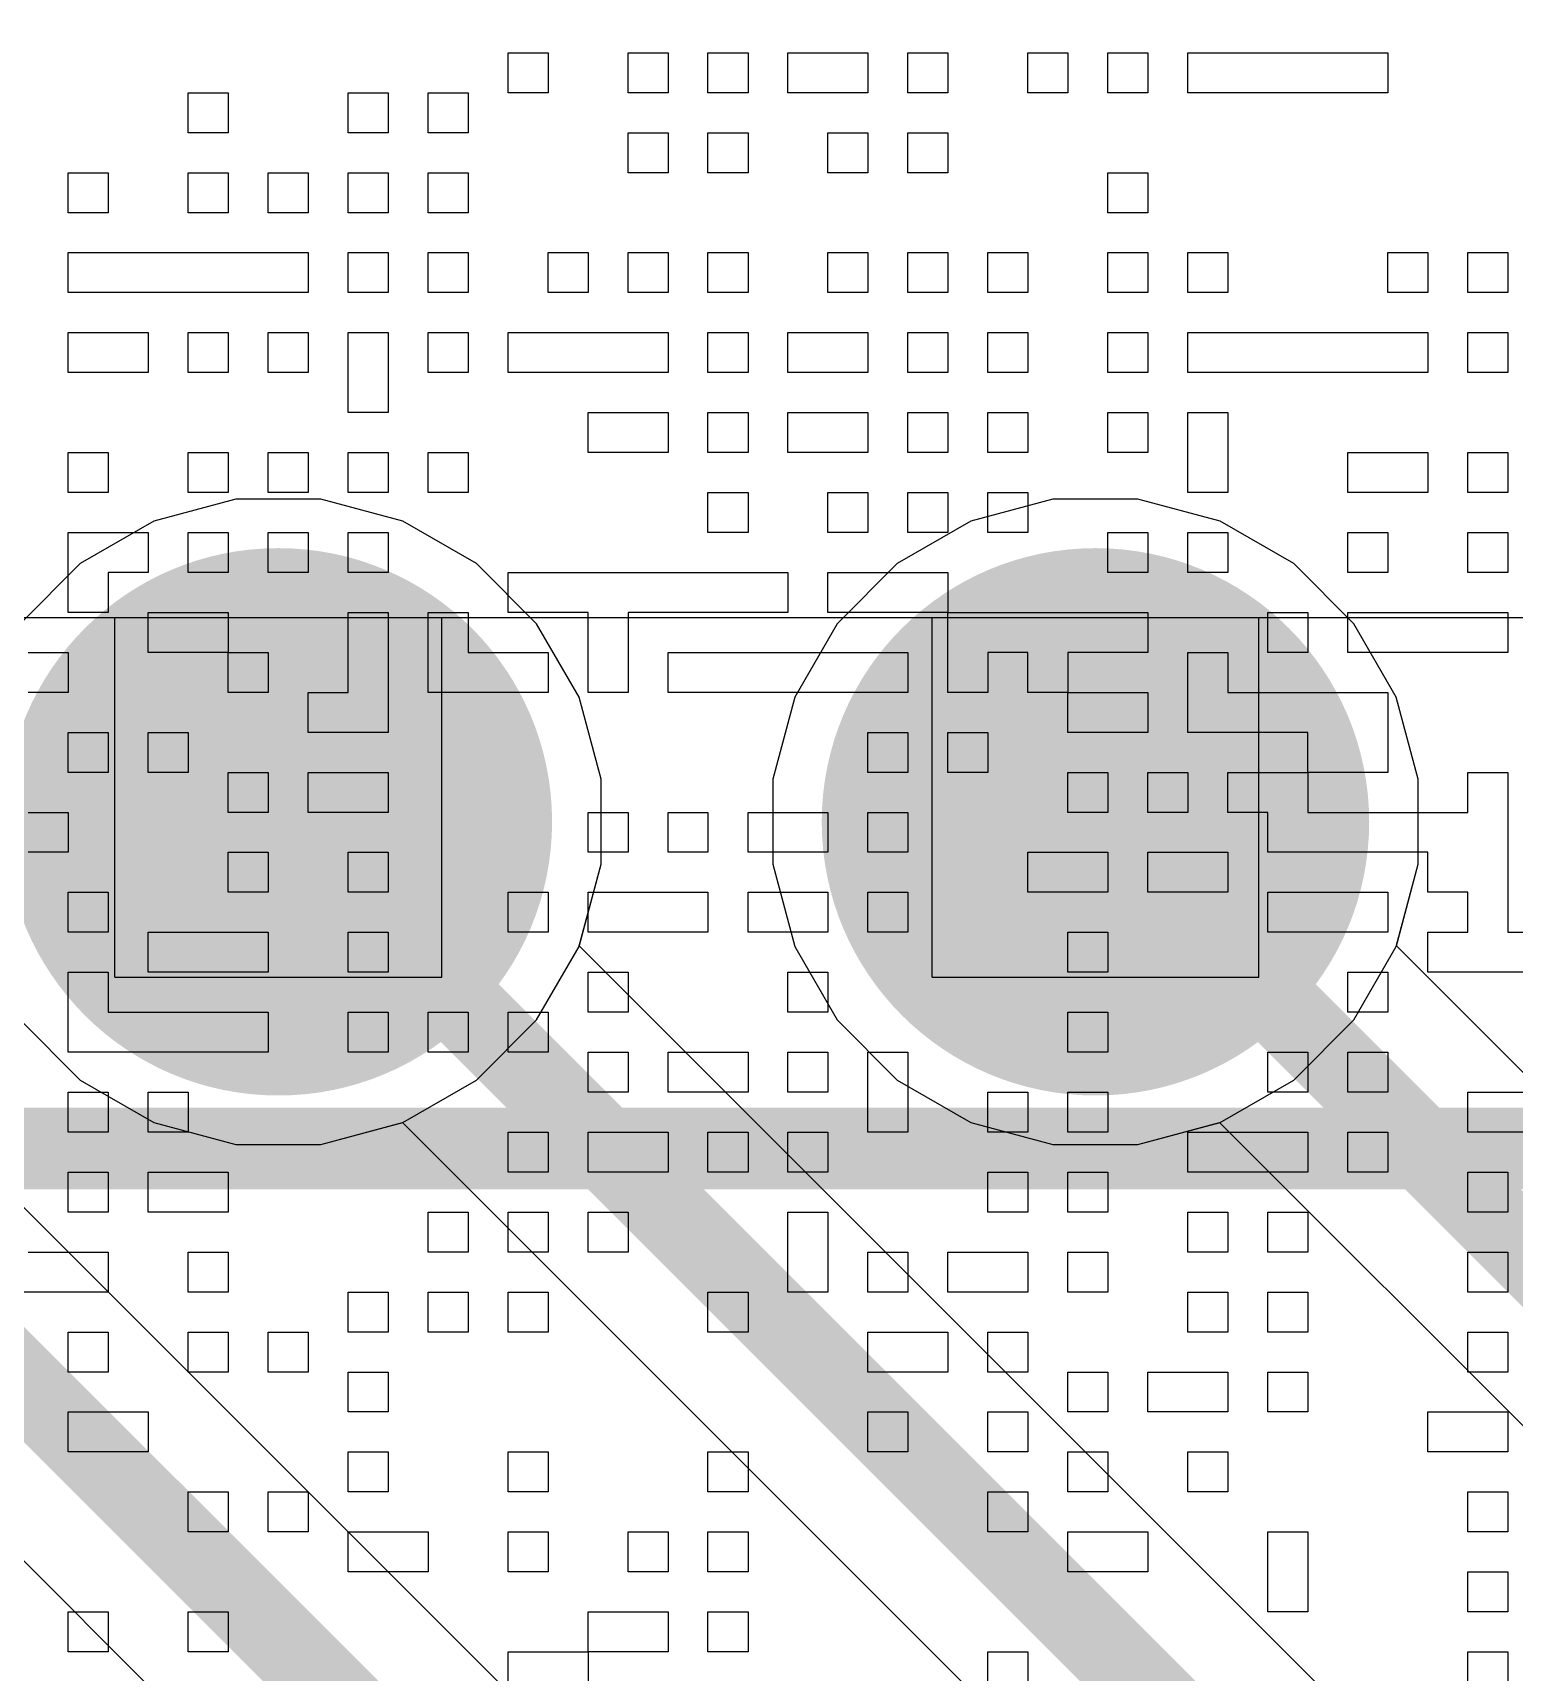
# Model space of a CAD drawing. Header units: inches. Extents: x 0.02 to 6.01, y 0.01 to 5.6.
# Drawn here: x 3.5268 to 3.7081, y 3.2709 to 3.4716 of the extents above; entities that cross this region are included whole.
import ezdxf

# ---------------------------------------------------------------- set-up
doc = ezdxf.new("R2010")
doc.units = ezdxf.units.IN
doc.header["$MEASUREMENT"] = 0
for name, color, linetype in [('Bottom Layer', 5, 'Continuous'), ('Bottom Overlay', 54, 'Continuous'), ('Bottom Solder', 6, 'Continuous'), ('Mechanical 13', 56, 'Continuous'), ('Multi-Layer', 9, 'Continuous'), ('Pad Holes', 156, 'Continuous'), ('Top Layer', 1, 'Continuous'), ('Top Overlay', 2, 'Continuous'), ('Top Solder', 216, 'Continuous')]:
    doc.layers.add(name, color=color, linetype=linetype)

# ---------------------------------------------------------------- blocks, each defined once
blk = doc.blocks.new('DIP254P1524X483_40_35')
at = {"layer": 'Bottom Layer'}
h = blk.add_hatch(color=5, dxfattribs=at)
edge = h.paths.add_edge_path()
edge.add_arc((-0.6, 0.4), 0.0295, 0, 360)
h = blk.add_hatch(color=5, dxfattribs=at)
edge = h.paths.add_edge_path()
edge.add_arc((-0.6, 0.3), 0.0295, 0, 360)
at = {"layer": 'Bottom Solder'}
h = blk.add_hatch(color=6, dxfattribs=at)
edge = h.paths.add_edge_path()
edge.add_arc((-0.6, 0.4), 0.0335, 0, 360)
h = blk.add_hatch(color=6, dxfattribs=at)
edge = h.paths.add_edge_path()
edge.add_arc((-0.6, 0.3), 0.0335, 0, 360)
at = {"layer": 'Multi-Layer'}
h = blk.add_hatch(color=9, dxfattribs=at)
edge = h.paths.add_edge_path()
edge.add_arc((-0.6, 0.4), 0.0295, 0, 360)
h = blk.add_hatch(color=9, dxfattribs=at)
edge = h.paths.add_edge_path()
edge.add_arc((-0.6, 0.3), 0.0295, 0, 360)
at = {"layer": 'Pad Holes'}
h = blk.add_hatch(color=7, dxfattribs=at)
edge = h.paths.add_edge_path()
edge.add_arc((-0.6, 0.4), 0.0195, 0, 360)
h = blk.add_hatch(color=7, dxfattribs=at)
edge = h.paths.add_edge_path()
edge.add_arc((-0.6, 0.3), 0.0195, 0, 360)
at = {"layer": 'Top Layer'}
h = blk.add_hatch(color=1, dxfattribs=at)
edge = h.paths.add_edge_path()
edge.add_arc((-0.6, 0.4), 0.0295, 0, 360)
h = blk.add_hatch(color=1, dxfattribs=at)
edge = h.paths.add_edge_path()
edge.add_arc((-0.6, 0.3), 0.0295, 0, 360)
at = {"layer": 'Top Solder'}
h = blk.add_hatch(color=216, dxfattribs=at)
edge = h.paths.add_edge_path()
edge.add_arc((-0.6, 0.4), 0.0335, 0, 360)
h = blk.add_hatch(color=216, dxfattribs=at)
edge = h.paths.add_edge_path()
edge.add_arc((-0.6, 0.3), 0.0335, 0, 360)
at = {"layer": 'Mechanical 13'}
for points in [[(-0.575, 1.985), (-0.575, -0.085)], [(-0.619, 0.42), (-0.619, 0.38)], [(-0.619, 0.42), (-0.575, 0.42)], [(-0.575, 0.42), (-0.575, 0.38)], [(-0.619, 0.38), (-0.575, 0.38)], [(-0.619, 0.32), (-0.619, 0.28)], [(-0.619, 0.32), (-0.575, 0.32)], [(-0.575, 0.32), (-0.575, 0.28)], [(-0.619, 0.28), (-0.575, 0.28)]]:
    blk.add_lwpolyline(points, dxfattribs=at)
for points in [[(-0.619, 0.42, 1), (-0.619, 0.42, 1)], [(-0.619, 0.42, 1), (-0.619, 0.42, 1)], [(-0.575, 0.42, 1), (-0.575, 0.42, 1)], [(-0.575, 0.42, 1), (-0.575, 0.42, 1)], [(-0.619, 0.38, 1), (-0.619, 0.38, 1)], [(-0.619, 0.38, 1), (-0.619, 0.38, 1)], [(-0.575, 0.38, 1), (-0.575, 0.38, 1)], [(-0.575, 0.38, 1), (-0.575, 0.38, 1)], [(-0.619, 0.32, 1), (-0.619, 0.32, 1)], [(-0.619, 0.32, 1), (-0.619, 0.32, 1)], [(-0.575, 0.32, 1), (-0.575, 0.32, 1)], [(-0.575, 0.32, 1), (-0.575, 0.32, 1)], [(-0.619, 0.28, 1), (-0.619, 0.28, 1)], [(-0.619, 0.28, 1), (-0.619, 0.28, 1)], [(-0.575, 0.28, 1), (-0.575, 0.28, 1)], [(-0.575, 0.28, 1), (-0.575, 0.28, 1)]]:
    blk.add_lwpolyline(points, format="xyb", close=True, dxfattribs=at)

msp = doc.modelspace()

# ---------------------------------------------------------------- linework, layer by layer
at = {"layer": 'Bottom Layer'}
for p, q in [((3.55167, 3.4145), (3.54163, 3.41181)), ((3.56207, 3.4145), (3.55167, 3.4145)), ((3.57212, 3.41181), (3.56207, 3.4145)), ((3.65167, 3.4145), (3.64163, 3.41181)), ((3.66207, 3.4145), (3.65167, 3.4145)), ((3.67212, 3.41181), (3.66207, 3.4145)), ((3.54163, 3.41181), (3.53262, 3.40661)), ((3.58113, 3.40661), (3.57212, 3.41181)), ((3.64163, 3.41181), (3.63262, 3.40661)), ((3.68113, 3.40661), (3.67212, 3.41181)), ((3.53262, 3.40661), (3.52527, 3.39925)), ((3.58848, 3.39925), (3.58113, 3.40661)), ((3.63262, 3.40661), (3.62527, 3.39925)), ((3.68848, 3.39925), (3.68113, 3.40661)), ((3.59368, 3.39025), (3.58848, 3.39925)), ((3.62527, 3.39925), (3.62007, 3.39025)), ((3.69368, 3.39025), (3.68848, 3.39925)), ((3.59637, 3.3802), (3.59368, 3.39025)), ((3.62007, 3.39025), (3.61737, 3.3802)), ((3.69637, 3.3802), (3.69368, 3.39025)), ((3.59637, 3.3698), (3.59637, 3.3802)), ((3.61737, 3.3802), (3.61737, 3.3698)), ((3.69637, 3.3698), (3.69637, 3.3802)), ((3.59368, 3.35975), (3.59637, 3.3698)), ((3.61737, 3.3698), (3.62007, 3.35975)), ((3.69368, 3.35975), (3.69637, 3.3698)), ((3.58848, 3.35075), (3.59368, 3.35975)), ((3.62007, 3.35975), (3.62527, 3.35075)), ((3.68848, 3.35075), (3.69368, 3.35975)), ((3.52527, 3.35075), (3.53262, 3.34339)), ((3.58113, 3.34339), (3.58848, 3.35075)), ((3.62527, 3.35075), (3.63262, 3.34339)), ((3.68113, 3.34339), (3.68848, 3.35075)), ((3.53262, 3.34339), (3.54163, 3.33819)), ((3.57212, 3.33819), (3.58113, 3.34339)), ((3.63262, 3.34339), (3.64163, 3.33819)), ((3.67212, 3.33819), (3.68113, 3.34339)), ((3.54163, 3.33819), (3.55167, 3.3355)), ((3.56207, 3.3355), (3.57212, 3.33819)), ((3.64163, 3.33819), (3.65167, 3.3355)), ((3.66207, 3.3355), (3.67212, 3.33819)), ((3.55167, 3.3355), (3.56207, 3.3355)), ((3.65167, 3.3355), (3.66207, 3.3355))]:
    msp.add_line(p, q, dxfattribs=at)
msp.add_lwpolyline([(4.54993, 5.5954, 0.01, 0.01, -0.760418), (3.00371, 0.01993, 0.01, 0.01, 0)], format="xyseb", dxfattribs=at)
at = {"layer": 'Bottom Overlay'}
for p, q in [((3.58499, 3.46424), (3.58499, 3.46913)), ((3.58499, 3.46913), (3.58988, 3.46913)), ((3.58988, 3.46913), (3.58988, 3.46424)), ((3.59967, 3.46424), (3.59967, 3.46913)), ((3.59967, 3.46913), (3.60456, 3.46913)), ((3.60456, 3.46913), (3.60456, 3.46424)), ((3.60945, 3.46913), (3.61435, 3.46913)), ((3.60945, 3.46424), (3.60945, 3.46913)), ((3.61435, 3.46913), (3.61435, 3.46424)), ((3.61924, 3.46913), (3.62413, 3.46913)), ((3.61924, 3.46424), (3.61924, 3.46913)), ((3.62413, 3.46913), (3.62903, 3.46913)), ((3.62903, 3.46913), (3.62903, 3.46424)), ((3.63392, 3.46424), (3.63392, 3.46913)), ((3.63392, 3.46913), (3.63881, 3.46913)), ((3.63881, 3.46913), (3.63881, 3.46424)), ((3.6486, 3.46424), (3.6486, 3.46913)), ((3.6486, 3.46913), (3.65349, 3.46913)), ((3.65349, 3.46913), (3.65349, 3.46424)), ((3.65839, 3.46913), (3.66328, 3.46913)), ((3.65839, 3.46424), (3.65839, 3.46913)), ((3.66328, 3.46913), (3.66328, 3.46424)), ((3.66817, 3.46424), (3.66817, 3.46913)), ((3.66817, 3.46913), (3.69264, 3.46913)), ((3.69264, 3.46913), (3.69264, 3.46424)), ((3.54584, 3.45935), (3.54584, 3.46424)), ((3.54584, 3.46424), (3.55073, 3.46424)), ((3.55073, 3.46424), (3.55073, 3.45935)), ((3.56541, 3.46424), (3.57031, 3.46424)), ((3.56541, 3.45935), (3.56541, 3.46424)), ((3.57031, 3.46424), (3.57031, 3.45935)), ((3.5752, 3.45935), (3.5752, 3.46424)), ((3.5752, 3.46424), (3.58009, 3.46424)), ((3.58009, 3.46424), (3.58009, 3.45935)), ((3.58988, 3.46424), (3.58499, 3.46424)), ((3.60456, 3.46424), (3.59967, 3.46424)), ((3.61435, 3.46424), (3.60945, 3.46424)), ((3.62903, 3.46424), (3.61924, 3.46424)), ((3.63881, 3.46424), (3.63392, 3.46424)), ((3.65349, 3.46424), (3.6486, 3.46424)), ((3.66328, 3.46424), (3.65839, 3.46424)), ((3.67307, 3.46424), (3.66817, 3.46424)), ((3.67796, 3.46424), (3.67307, 3.46424)), ((3.69264, 3.46424), (3.67796, 3.46424)), ((3.55073, 3.45935), (3.54584, 3.45935)), ((3.57031, 3.45935), (3.56541, 3.45935)), ((3.58009, 3.45935), (3.5752, 3.45935)), ((3.59967, 3.45445), (3.59967, 3.45935)), ((3.59967, 3.45935), (3.60456, 3.45935)), ((3.60456, 3.45935), (3.60456, 3.45445)), ((3.60945, 3.45445), (3.60945, 3.45935)), ((3.60945, 3.45935), (3.61435, 3.45935)), ((3.61435, 3.45935), (3.61435, 3.45445)), ((3.62413, 3.45445), (3.62413, 3.45935)), ((3.62413, 3.45935), (3.62903, 3.45935)), ((3.62903, 3.45935), (3.62903, 3.45445)), ((3.63392, 3.45445), (3.63392, 3.45935)), ((3.63392, 3.45935), (3.63881, 3.45935)), ((3.63881, 3.45935), (3.63881, 3.45445)), ((3.53116, 3.45445), (3.53605, 3.45445)), ((3.53116, 3.44956), (3.53116, 3.45445)), ((3.53605, 3.45445), (3.53605, 3.44956)), ((3.54584, 3.44956), (3.54584, 3.45445)), ((3.54584, 3.45445), (3.55073, 3.45445)), ((3.55073, 3.45445), (3.55073, 3.44956)), ((3.55563, 3.45445), (3.56052, 3.45445)), ((3.55563, 3.44956), (3.55563, 3.45445)), ((3.56052, 3.45445), (3.56052, 3.44956)), ((3.56541, 3.44956), (3.56541, 3.45445)), ((3.56541, 3.45445), (3.57031, 3.45445)), ((3.57031, 3.45445), (3.57031, 3.44956)), ((3.5752, 3.44956), (3.5752, 3.45445)), ((3.5752, 3.45445), (3.58009, 3.45445)), ((3.58009, 3.45445), (3.58009, 3.44956)), ((3.60456, 3.45445), (3.59967, 3.45445)), ((3.61435, 3.45445), (3.60945, 3.45445)), ((3.62903, 3.45445), (3.62413, 3.45445)), ((3.63881, 3.45445), (3.63392, 3.45445)), ((3.65839, 3.44956), (3.65839, 3.45445)), ((3.65839, 3.45445), (3.66328, 3.45445)), ((3.66328, 3.45445), (3.66328, 3.44956)), ((3.53605, 3.44956), (3.53116, 3.44956)), ((3.55073, 3.44956), (3.54584, 3.44956)), ((3.56052, 3.44956), (3.55563, 3.44956)), ((3.57031, 3.44956), (3.56541, 3.44956)), ((3.58009, 3.44956), (3.5752, 3.44956)), ((3.66328, 3.44956), (3.65839, 3.44956)), ((3.53116, 3.43977), (3.53116, 3.44467)), ((3.53116, 3.44467), (3.53605, 3.44467)), ((3.53605, 3.44467), (3.54095, 3.44467)), ((3.54095, 3.44467), (3.56052, 3.44467)), ((3.56052, 3.44467), (3.56052, 3.43977)), ((3.56541, 3.43977), (3.56541, 3.44467)), ((3.56541, 3.44467), (3.57031, 3.44467)), ((3.57031, 3.44467), (3.57031, 3.43977)), ((3.5752, 3.44467), (3.58009, 3.44467)), ((3.5752, 3.43977), (3.5752, 3.44467)), ((3.58009, 3.44467), (3.58009, 3.43977)), ((3.58988, 3.44467), (3.59477, 3.44467)), ((3.58988, 3.43977), (3.58988, 3.44467)), ((3.59477, 3.44467), (3.59477, 3.43977)), ((3.59967, 3.43977), (3.59967, 3.44467)), ((3.59967, 3.44467), (3.60456, 3.44467)), ((3.60456, 3.44467), (3.60456, 3.43977)), ((3.60945, 3.43977), (3.60945, 3.44467)), ((3.60945, 3.44467), (3.61435, 3.44467)), ((3.61435, 3.44467), (3.61435, 3.43977)), ((3.62413, 3.43977), (3.62413, 3.44467)), ((3.62413, 3.44467), (3.62903, 3.44467)), ((3.62903, 3.44467), (3.62903, 3.43977)), ((3.63392, 3.44467), (3.63881, 3.44467)), ((3.63392, 3.43977), (3.63392, 3.44467)), ((3.63881, 3.44467), (3.63881, 3.43977)), ((3.64371, 3.43977), (3.64371, 3.44467)), ((3.64371, 3.44467), (3.6486, 3.44467)), ((3.6486, 3.44467), (3.6486, 3.43977)), ((3.65839, 3.43977), (3.65839, 3.44467)), ((3.65839, 3.44467), (3.66328, 3.44467)), ((3.66328, 3.44467), (3.66328, 3.43977)), ((3.66817, 3.43977), (3.66817, 3.44467)), ((3.66817, 3.44467), (3.67307, 3.44467)), ((3.67307, 3.44467), (3.67307, 3.43977)), ((3.69264, 3.44467), (3.69753, 3.44467)), ((3.69264, 3.43977), (3.69264, 3.44467)), ((3.69753, 3.44467), (3.69753, 3.43977)), ((3.70243, 3.43977), (3.70243, 3.44467)), ((3.70243, 3.44467), (3.70732, 3.44467)), ((3.70732, 3.44467), (3.70732, 3.43977)), ((3.56052, 3.43977), (3.53116, 3.43977)), ((3.57031, 3.43977), (3.56541, 3.43977)), ((3.58009, 3.43977), (3.5752, 3.43977)), ((3.59477, 3.43977), (3.58988, 3.43977)), ((3.60456, 3.43977), (3.59967, 3.43977)), ((3.61435, 3.43977), (3.60945, 3.43977)), ((3.62903, 3.43977), (3.62413, 3.43977)), ((3.63881, 3.43977), (3.63392, 3.43977)), ((3.6486, 3.43977), (3.64371, 3.43977)), ((3.66328, 3.43977), (3.65839, 3.43977)), ((3.67307, 3.43977), (3.66817, 3.43977)), ((3.69753, 3.43977), (3.69264, 3.43977)), ((3.70732, 3.43977), (3.70243, 3.43977)), ((3.53116, 3.43488), (3.53605, 3.43488)), ((3.53116, 3.42999), (3.53116, 3.43488)), ((3.53605, 3.43488), (3.54095, 3.43488)), ((3.54095, 3.43488), (3.54095, 3.42999)), ((3.54584, 3.42999), (3.54584, 3.43488)), ((3.54584, 3.43488), (3.55073, 3.43488)), ((3.55073, 3.43488), (3.55073, 3.42999)), ((3.55563, 3.42999), (3.55563, 3.43488)), ((3.55563, 3.43488), (3.56052, 3.43488)), ((3.56052, 3.43488), (3.56052, 3.42999)), ((3.56541, 3.42509), (3.56541, 3.43488)), ((3.56541, 3.43488), (3.57031, 3.43488)), ((3.57031, 3.43488), (3.57031, 3.42999)), ((3.5752, 3.43488), (3.58009, 3.43488)), ((3.5752, 3.42999), (3.5752, 3.43488)), ((3.58009, 3.43488), (3.58009, 3.42999)), ((3.58499, 3.43488), (3.58988, 3.43488)), ((3.58499, 3.42999), (3.58499, 3.43488)), ((3.58988, 3.43488), (3.60456, 3.43488)), ((3.60456, 3.43488), (3.60456, 3.42999)), ((3.60945, 3.42999), (3.60945, 3.43488)), ((3.60945, 3.43488), (3.61435, 3.43488)), ((3.61435, 3.43488), (3.61435, 3.42999)), ((3.61924, 3.42999), (3.61924, 3.43488)), ((3.61924, 3.43488), (3.62413, 3.43488)), ((3.62413, 3.43488), (3.62903, 3.43488)), ((3.62903, 3.43488), (3.62903, 3.42999)), ((3.63392, 3.42999), (3.63392, 3.43488)), ((3.63392, 3.43488), (3.63881, 3.43488)), ((3.63881, 3.43488), (3.63881, 3.42999)), ((3.64371, 3.42999), (3.64371, 3.43488)), ((3.64371, 3.43488), (3.6486, 3.43488)), ((3.6486, 3.43488), (3.6486, 3.42999)), ((3.65839, 3.42999), (3.65839, 3.43488)), ((3.65839, 3.43488), (3.66328, 3.43488)), ((3.66328, 3.43488), (3.66328, 3.42999)), ((3.66817, 3.42999), (3.66817, 3.43488)), ((3.66817, 3.43488), (3.69753, 3.43488)), ((3.69753, 3.43488), (3.69753, 3.42999)), ((3.70243, 3.43488), (3.70732, 3.43488)), ((3.70243, 3.42999), (3.70243, 3.43488)), ((3.70732, 3.43488), (3.70732, 3.42999)), ((3.54095, 3.42999), (3.53116, 3.42999)), ((3.55073, 3.42999), (3.54584, 3.42999)), ((3.56052, 3.42999), (3.55563, 3.42999)), ((3.57031, 3.42999), (3.57031, 3.42509)), ((3.58009, 3.42999), (3.5752, 3.42999)), ((3.60456, 3.42999), (3.58499, 3.42999)), ((3.61435, 3.42999), (3.60945, 3.42999)), ((3.62903, 3.42999), (3.61924, 3.42999)), ((3.63881, 3.42999), (3.63392, 3.42999)), ((3.6486, 3.42999), (3.64371, 3.42999)), ((3.66328, 3.42999), (3.65839, 3.42999)), ((3.68285, 3.42999), (3.66817, 3.42999)), ((3.68775, 3.42999), (3.68285, 3.42999)), ((3.69753, 3.42999), (3.68775, 3.42999)), ((3.70732, 3.42999), (3.70243, 3.42999)), ((3.57031, 3.42509), (3.56541, 3.42509)), ((3.59477, 3.4202), (3.59477, 3.42509)), ((3.59477, 3.42509), (3.60456, 3.42509)), ((3.60456, 3.42509), (3.60456, 3.4202)), ((3.60945, 3.42509), (3.61435, 3.42509)), ((3.60945, 3.4202), (3.60945, 3.42509)), ((3.61435, 3.42509), (3.61435, 3.4202)), ((3.61924, 3.4202), (3.61924, 3.42509)), ((3.61924, 3.42509), (3.62903, 3.42509)), ((3.62903, 3.42509), (3.62903, 3.4202)), ((3.63392, 3.4202), (3.63392, 3.42509)), ((3.63392, 3.42509), (3.63881, 3.42509)), ((3.63881, 3.42509), (3.63881, 3.4202)), ((3.64371, 3.4202), (3.64371, 3.42509)), ((3.64371, 3.42509), (3.6486, 3.42509)), ((3.6486, 3.42509), (3.6486, 3.4202)), ((3.65839, 3.4202), (3.65839, 3.42509)), ((3.65839, 3.42509), (3.66328, 3.42509)), ((3.66328, 3.42509), (3.66328, 3.4202)), ((3.66817, 3.4202), (3.66817, 3.42509)), ((3.66817, 3.42509), (3.67307, 3.42509)), ((3.67307, 3.42509), (3.67307, 3.41531)), ((3.53116, 3.41531), (3.53116, 3.4202)), ((3.53116, 3.4202), (3.53605, 3.4202)), ((3.53605, 3.4202), (3.53605, 3.41531)), ((3.54584, 3.4202), (3.55073, 3.4202)), ((3.54584, 3.41531), (3.54584, 3.4202)), ((3.55073, 3.4202), (3.55073, 3.41531)), ((3.55563, 3.41531), (3.55563, 3.4202)), ((3.55563, 3.4202), (3.56052, 3.4202)), ((3.56052, 3.4202), (3.56052, 3.41531)), ((3.56541, 3.41531), (3.56541, 3.4202)), ((3.56541, 3.4202), (3.57031, 3.4202)), ((3.57031, 3.4202), (3.57031, 3.41531)), ((3.5752, 3.41531), (3.5752, 3.4202)), ((3.5752, 3.4202), (3.58009, 3.4202)), ((3.58009, 3.4202), (3.58009, 3.41531)), ((3.59967, 3.4202), (3.59477, 3.4202)), ((3.60456, 3.4202), (3.59967, 3.4202)), ((3.61435, 3.4202), (3.60945, 3.4202)), ((3.62903, 3.4202), (3.61924, 3.4202)), ((3.63881, 3.4202), (3.63392, 3.4202)), ((3.6486, 3.4202), (3.64371, 3.4202)), ((3.66328, 3.4202), (3.65839, 3.4202)), ((3.66817, 3.41531), (3.66817, 3.4202)), ((3.68775, 3.41531), (3.68775, 3.4202)), ((3.68775, 3.4202), (3.69264, 3.4202)), ((3.69264, 3.4202), (3.69753, 3.4202)), ((3.69753, 3.4202), (3.69753, 3.41531)), ((3.70243, 3.41531), (3.70243, 3.4202)), ((3.70243, 3.4202), (3.70732, 3.4202)), ((3.70732, 3.4202), (3.70732, 3.41531)), ((3.53605, 3.41531), (3.53116, 3.41531)), ((3.55073, 3.41531), (3.54584, 3.41531)), ((3.56052, 3.41531), (3.55563, 3.41531)), ((3.57031, 3.41531), (3.56541, 3.41531)), ((3.58009, 3.41531), (3.5752, 3.41531)), ((3.60945, 3.41531), (3.61435, 3.41531)), ((3.60945, 3.41041), (3.60945, 3.41531)), ((3.61435, 3.41531), (3.61435, 3.41041)), ((3.62413, 3.41041), (3.62413, 3.41531)), ((3.62413, 3.41531), (3.62903, 3.41531)), ((3.62903, 3.41531), (3.62903, 3.41041)), ((3.63392, 3.41041), (3.63392, 3.41531)), ((3.63392, 3.41531), (3.63881, 3.41531)), ((3.63881, 3.41531), (3.63881, 3.41041)), ((3.64371, 3.41531), (3.6486, 3.41531)), ((3.64371, 3.41041), (3.64371, 3.41531)), ((3.6486, 3.41531), (3.6486, 3.41041)), ((3.67307, 3.41531), (3.66817, 3.41531)), ((3.69753, 3.41531), (3.68775, 3.41531)), ((3.70732, 3.41531), (3.70243, 3.41531)), ((3.53116, 3.40552), (3.53116, 3.41041)), ((3.53116, 3.41041), (3.54095, 3.41041)), ((3.54095, 3.41041), (3.54095, 3.40552)), ((3.54584, 3.40552), (3.54584, 3.41041)), ((3.54584, 3.41041), (3.55073, 3.41041)), ((3.55073, 3.41041), (3.55073, 3.40552)), ((3.55563, 3.40552), (3.55563, 3.41041)), ((3.55563, 3.41041), (3.56052, 3.41041)), ((3.56052, 3.41041), (3.56052, 3.40552)), ((3.56541, 3.40552), (3.56541, 3.41041)), ((3.56541, 3.41041), (3.57031, 3.41041)), ((3.57031, 3.41041), (3.57031, 3.40552)), ((3.61435, 3.41041), (3.60945, 3.41041)), ((3.62903, 3.41041), (3.62413, 3.41041)), ((3.63881, 3.41041), (3.63392, 3.41041)), ((3.6486, 3.41041), (3.64371, 3.41041)), ((3.65839, 3.40552), (3.65839, 3.41041)), ((3.65839, 3.41041), (3.66328, 3.41041)), ((3.66328, 3.41041), (3.66328, 3.40552)), ((3.66817, 3.41041), (3.67307, 3.41041)), ((3.66817, 3.40552), (3.66817, 3.41041)), ((3.67307, 3.41041), (3.67307, 3.40552)), ((3.68775, 3.40552), (3.68775, 3.41041)), ((3.68775, 3.41041), (3.69264, 3.41041)), ((3.69264, 3.41041), (3.69264, 3.40552)), ((3.70243, 3.40552), (3.70243, 3.41041)), ((3.70243, 3.41041), (3.70732, 3.41041)), ((3.70732, 3.41041), (3.70732, 3.40552)), ((3.53116, 3.40063), (3.53116, 3.40552)), ((3.54095, 3.40552), (3.53605, 3.40552)), ((3.53605, 3.40552), (3.53605, 3.40063)), ((3.55073, 3.40552), (3.54584, 3.40552)), ((3.56052, 3.40552), (3.55563, 3.40552)), ((3.57031, 3.40552), (3.56541, 3.40552)), ((3.58499, 3.40063), (3.58499, 3.40552)), ((3.58499, 3.40552), (3.61924, 3.40552)), ((3.61924, 3.40552), (3.61924, 3.40063)), ((3.62413, 3.40063), (3.62413, 3.40552)), ((3.62413, 3.40552), (3.63881, 3.40552)), ((3.63881, 3.40552), (3.63881, 3.40063)), ((3.66328, 3.40552), (3.65839, 3.40552)), ((3.67307, 3.40552), (3.66817, 3.40552)), ((3.69264, 3.40552), (3.68775, 3.40552)), ((3.70732, 3.40552), (3.70243, 3.40552)), ((3.53605, 3.40063), (3.53116, 3.40063)), ((3.54095, 3.39573), (3.54095, 3.40063)), ((3.54095, 3.40063), (3.55073, 3.40063)), ((3.55073, 3.40063), (3.55073, 3.39573)), ((3.56541, 3.39084), (3.56541, 3.40063)), ((3.56541, 3.40063), (3.57031, 3.40063)), ((3.57031, 3.40063), (3.57031, 3.38595)), ((3.5752, 3.39084), (3.5752, 3.40063)), ((3.5752, 3.40063), (3.58009, 3.40063)), ((3.58009, 3.40063), (3.58009, 3.39573)), ((3.59477, 3.40063), (3.58499, 3.40063)), ((3.59477, 3.39573), (3.59477, 3.40063)), ((3.61924, 3.40063), (3.59967, 3.40063)), ((3.59967, 3.40063), (3.59967, 3.39084)), ((3.63881, 3.40063), (3.62413, 3.40063)), ((3.63881, 3.39084), (3.63881, 3.40063)), ((3.63881, 3.40063), (3.65349, 3.40063)), ((3.65349, 3.40063), (3.65839, 3.40063)), ((3.65839, 3.40063), (3.66328, 3.40063)), ((3.66328, 3.40063), (3.66328, 3.39573)), ((3.67796, 3.39573), (3.67796, 3.40063)), ((3.67796, 3.40063), (3.68285, 3.40063)), ((3.68285, 3.40063), (3.68285, 3.39573)), ((3.68775, 3.39573), (3.68775, 3.40063)), ((3.68775, 3.40063), (3.70732, 3.40063)), ((3.70732, 3.40063), (3.70732, 3.39573)), ((3.52627, 3.39573), (3.53116, 3.39573)), ((3.53116, 3.39573), (3.53116, 3.39084)), ((3.55073, 3.39573), (3.54095, 3.39573)), ((3.55073, 3.39084), (3.55073, 3.39573)), ((3.55073, 3.39573), (3.55563, 3.39573)), ((3.55563, 3.39573), (3.55563, 3.39084)), ((3.58009, 3.39573), (3.58499, 3.39573)), ((3.58499, 3.39573), (3.58988, 3.39573)), ((3.58988, 3.39573), (3.58988, 3.39084)), ((3.59477, 3.39084), (3.59477, 3.39573)), ((3.60456, 3.39084), (3.60456, 3.39573)), ((3.60456, 3.39573), (3.63392, 3.39573)), ((3.63392, 3.39573), (3.63392, 3.39084)), ((3.6486, 3.39573), (3.64371, 3.39573)), ((3.64371, 3.39573), (3.64371, 3.39084)), ((3.6486, 3.39084), (3.6486, 3.39573)), ((3.66328, 3.39573), (3.65349, 3.39573)), ((3.65349, 3.39573), (3.65349, 3.39084)), ((3.66817, 3.38595), (3.66817, 3.39573)), ((3.66817, 3.39573), (3.67307, 3.39573)), ((3.67307, 3.39573), (3.67307, 3.39084)), ((3.68285, 3.39573), (3.67796, 3.39573)), ((3.70732, 3.39573), (3.68775, 3.39573)), ((3.53116, 3.39084), (3.52627, 3.39084)), ((3.55563, 3.39084), (3.55073, 3.39084)), ((3.56052, 3.38595), (3.56052, 3.39084)), ((3.56052, 3.39084), (3.56541, 3.39084)), ((3.58988, 3.39084), (3.5752, 3.39084)), ((3.59967, 3.39084), (3.59477, 3.39084)), ((3.63392, 3.39084), (3.60456, 3.39084)), ((3.64371, 3.39084), (3.63881, 3.39084)), ((3.65349, 3.39084), (3.6486, 3.39084)), ((3.65349, 3.38595), (3.65349, 3.39084)), ((3.65349, 3.39084), (3.65839, 3.39084)), ((3.65839, 3.39084), (3.66328, 3.39084)), ((3.66328, 3.39084), (3.66328, 3.38595)), ((3.67307, 3.39084), (3.67796, 3.39084)), ((3.67796, 3.39084), (3.69264, 3.39084)), ((3.69264, 3.39084), (3.69264, 3.38105)), ((3.53116, 3.38105), (3.53116, 3.38595)), ((3.53116, 3.38595), (3.53605, 3.38595)), ((3.53605, 3.38595), (3.53605, 3.38105)), ((3.54095, 3.38105), (3.54095, 3.38595)), ((3.54095, 3.38595), (3.54584, 3.38595)), ((3.54584, 3.38595), (3.54584, 3.38105)), ((3.57031, 3.38595), (3.56052, 3.38595)), ((3.62903, 3.38105), (3.62903, 3.38595)), ((3.62903, 3.38595), (3.63392, 3.38595)), ((3.63392, 3.38595), (3.63392, 3.38105)), ((3.63881, 3.38595), (3.64371, 3.38595)), ((3.63881, 3.38105), (3.63881, 3.38595)), ((3.64371, 3.38595), (3.64371, 3.38105)), ((3.66328, 3.38595), (3.65349, 3.38595)), ((3.68285, 3.38595), (3.66817, 3.38595)), ((3.68285, 3.38105), (3.68285, 3.38595)), ((3.53605, 3.38105), (3.53116, 3.38105)), ((3.54584, 3.38105), (3.54095, 3.38105)), ((3.55073, 3.37616), (3.55073, 3.38105)), ((3.55073, 3.38105), (3.55563, 3.38105)), ((3.55563, 3.38105), (3.55563, 3.37616)), ((3.56052, 3.37616), (3.56052, 3.38105)), ((3.56052, 3.38105), (3.57031, 3.38105)), ((3.57031, 3.38105), (3.57031, 3.37616)), ((3.63392, 3.38105), (3.62903, 3.38105)), ((3.64371, 3.38105), (3.63881, 3.38105)), ((3.65349, 3.38105), (3.65839, 3.38105)), ((3.65349, 3.37616), (3.65349, 3.38105)), ((3.65839, 3.38105), (3.65839, 3.37616)), ((3.66328, 3.37616), (3.66328, 3.38105)), ((3.66328, 3.38105), (3.66817, 3.38105)), ((3.66817, 3.38105), (3.66817, 3.37616)), ((3.67307, 3.37616), (3.67307, 3.38105)), ((3.67307, 3.38105), (3.68285, 3.38105)), ((3.69264, 3.38105), (3.68285, 3.38105)), ((3.68285, 3.38105), (3.68285, 3.37616)), ((3.70243, 3.37616), (3.70243, 3.38105)), ((3.70243, 3.38105), (3.70732, 3.38105)), ((3.70732, 3.38105), (3.70732, 3.36148)), ((3.52627, 3.37616), (3.53116, 3.37616)), ((3.53116, 3.37616), (3.53116, 3.37127)), ((3.55563, 3.37616), (3.55073, 3.37616)), ((3.56541, 3.37616), (3.56052, 3.37616)), ((3.57031, 3.37616), (3.56541, 3.37616)), ((3.59477, 3.37127), (3.59477, 3.37616)), ((3.59477, 3.37616), (3.59967, 3.37616)), ((3.59967, 3.37616), (3.59967, 3.37127)), ((3.60456, 3.37127), (3.60456, 3.37616)), ((3.60456, 3.37616), (3.60945, 3.37616)), ((3.60945, 3.37616), (3.60945, 3.37127)), ((3.61435, 3.37127), (3.61435, 3.37616)), ((3.61435, 3.37616), (3.62413, 3.37616)), ((3.62413, 3.37616), (3.62413, 3.37127)), ((3.62903, 3.37127), (3.62903, 3.37616)), ((3.62903, 3.37616), (3.63392, 3.37616)), ((3.63392, 3.37616), (3.63392, 3.37127)), ((3.65839, 3.37616), (3.65349, 3.37616)), ((3.66817, 3.37616), (3.66328, 3.37616)), ((3.67796, 3.37616), (3.67307, 3.37616)), ((3.67796, 3.37127), (3.67796, 3.37616)), ((3.68285, 3.37616), (3.70243, 3.37616)), ((3.53116, 3.37127), (3.52627, 3.37127)), ((3.55073, 3.37127), (3.55563, 3.37127)), ((3.55073, 3.36637), (3.55073, 3.37127)), ((3.55563, 3.37127), (3.55563, 3.36637)), ((3.56541, 3.36637), (3.56541, 3.37127)), ((3.56541, 3.37127), (3.57031, 3.37127)), ((3.57031, 3.37127), (3.57031, 3.36637)), ((3.59967, 3.37127), (3.59477, 3.37127)), ((3.60945, 3.37127), (3.60456, 3.37127)), ((3.61924, 3.37127), (3.61435, 3.37127)), ((3.62413, 3.37127), (3.61924, 3.37127)), ((3.63392, 3.37127), (3.62903, 3.37127)), ((3.6486, 3.36637), (3.6486, 3.37127)), ((3.6486, 3.37127), (3.65839, 3.37127)), ((3.65839, 3.37127), (3.65839, 3.36637)), ((3.66328, 3.36637), (3.66328, 3.37127)), ((3.66328, 3.37127), (3.67307, 3.37127)), ((3.67307, 3.37127), (3.67307, 3.36637)), ((3.69753, 3.37127), (3.67796, 3.37127)), ((3.69753, 3.36637), (3.69753, 3.37127)), ((3.53116, 3.36637), (3.53605, 3.36637)), ((3.53116, 3.36148), (3.53116, 3.36637)), ((3.53605, 3.36637), (3.53605, 3.36148)), ((3.55563, 3.36637), (3.55073, 3.36637)), ((3.57031, 3.36637), (3.56541, 3.36637)), ((3.58499, 3.36148), (3.58499, 3.36637)), ((3.58499, 3.36637), (3.58988, 3.36637)), ((3.58988, 3.36637), (3.58988, 3.36148)), ((3.59477, 3.36637), (3.59967, 3.36637)), ((3.59477, 3.36148), (3.59477, 3.36637)), ((3.59967, 3.36637), (3.60945, 3.36637)), ((3.60945, 3.36637), (3.60945, 3.36148)), ((3.61435, 3.36148), (3.61435, 3.36637)), ((3.61435, 3.36637), (3.62413, 3.36637)), ((3.62413, 3.36637), (3.62413, 3.36148)), ((3.62903, 3.36148), (3.62903, 3.36637)), ((3.62903, 3.36637), (3.63392, 3.36637)), ((3.63392, 3.36637), (3.63392, 3.36148)), ((3.65839, 3.36637), (3.6486, 3.36637)), ((3.66817, 3.36637), (3.66328, 3.36637)), ((3.67307, 3.36637), (3.66817, 3.36637)), ((3.67796, 3.36148), (3.67796, 3.36637)), ((3.67796, 3.36637), (3.69264, 3.36637)), ((3.69264, 3.36637), (3.69264, 3.36148)), ((3.70243, 3.36637), (3.69753, 3.36637)), ((3.70243, 3.36148), (3.70243, 3.36637)), ((3.53605, 3.36148), (3.53116, 3.36148)), ((3.54095, 3.35659), (3.54095, 3.36148)), ((3.54095, 3.36148), (3.55563, 3.36148)), ((3.55563, 3.36148), (3.55563, 3.35659)), ((3.56541, 3.36148), (3.57031, 3.36148)), ((3.56541, 3.35659), (3.56541, 3.36148)), ((3.57031, 3.36148), (3.57031, 3.35659)), ((3.58988, 3.36148), (3.58499, 3.36148)), ((3.60945, 3.36148), (3.59477, 3.36148)), ((3.62413, 3.36148), (3.61435, 3.36148)), ((3.63392, 3.36148), (3.62903, 3.36148)), ((3.65349, 3.35659), (3.65349, 3.36148)), ((3.65349, 3.36148), (3.65839, 3.36148)), ((3.65839, 3.36148), (3.65839, 3.35659)), ((3.68285, 3.36148), (3.67796, 3.36148)), ((3.68775, 3.36148), (3.68285, 3.36148)), ((3.69264, 3.36148), (3.68775, 3.36148)), ((3.69753, 3.35659), (3.69753, 3.36148)), ((3.69753, 3.36148), (3.70243, 3.36148)), ((3.70732, 3.36148), (3.71221, 3.36148)), ((3.53116, 3.3468), (3.53116, 3.35659)), ((3.53116, 3.35659), (3.53605, 3.35659)), ((3.53605, 3.35659), (3.53605, 3.35169)), ((3.55073, 3.35659), (3.54095, 3.35659)), ((3.55563, 3.35659), (3.55073, 3.35659)), ((3.57031, 3.35659), (3.56541, 3.35659)), ((3.59477, 3.35659), (3.59967, 3.35659)), ((3.59477, 3.35169), (3.59477, 3.35659)), ((3.59967, 3.35659), (3.59967, 3.35169)), ((3.61924, 3.35659), (3.62413, 3.35659)), ((3.61924, 3.35169), (3.61924, 3.35659)), ((3.62413, 3.35659), (3.62413, 3.35169)), ((3.65839, 3.35659), (3.65349, 3.35659)), ((3.68775, 3.35659), (3.69264, 3.35659)), ((3.68775, 3.35169), (3.68775, 3.35659)), ((3.69264, 3.35659), (3.69264, 3.35169)), ((3.71711, 3.35659), (3.69753, 3.35659)), ((3.53605, 3.35169), (3.55563, 3.35169)), ((3.55563, 3.35169), (3.55563, 3.3468)), ((3.56541, 3.3468), (3.56541, 3.35169)), ((3.56541, 3.35169), (3.57031, 3.35169)), ((3.57031, 3.35169), (3.57031, 3.3468)), ((3.5752, 3.3468), (3.5752, 3.35169)), ((3.5752, 3.35169), (3.58009, 3.35169)), ((3.58009, 3.35169), (3.58009, 3.3468)), ((3.58499, 3.3468), (3.58499, 3.35169)), ((3.58499, 3.35169), (3.58988, 3.35169)), ((3.58988, 3.35169), (3.58988, 3.3468)), ((3.59967, 3.35169), (3.59477, 3.35169)), ((3.62413, 3.35169), (3.61924, 3.35169)), ((3.65349, 3.3468), (3.65349, 3.35169)), ((3.65349, 3.35169), (3.65839, 3.35169)), ((3.65839, 3.35169), (3.65839, 3.3468)), ((3.69264, 3.35169), (3.68775, 3.35169)), ((3.55073, 3.3468), (3.53116, 3.3468)), ((3.55563, 3.3468), (3.55073, 3.3468)), ((3.57031, 3.3468), (3.56541, 3.3468)), ((3.58009, 3.3468), (3.5752, 3.3468)), ((3.58988, 3.3468), (3.58499, 3.3468)), ((3.59477, 3.34191), (3.59477, 3.3468)), ((3.59477, 3.3468), (3.59967, 3.3468)), ((3.59967, 3.3468), (3.59967, 3.34191)), ((3.60456, 3.34191), (3.60456, 3.3468)), ((3.60456, 3.3468), (3.61435, 3.3468)), ((3.61435, 3.3468), (3.61435, 3.34191)), ((3.61924, 3.34191), (3.61924, 3.3468)), ((3.61924, 3.3468), (3.62413, 3.3468)), ((3.62413, 3.3468), (3.62413, 3.34191)), ((3.62903, 3.34191), (3.62903, 3.3468)), ((3.62903, 3.3468), (3.63392, 3.3468)), ((3.63392, 3.3468), (3.63392, 3.33701)), ((3.65839, 3.3468), (3.65349, 3.3468)), ((3.67796, 3.34191), (3.67796, 3.3468)), ((3.67796, 3.3468), (3.68285, 3.3468)), ((3.68285, 3.3468), (3.68285, 3.34191)), ((3.68775, 3.34191), (3.68775, 3.3468)), ((3.68775, 3.3468), (3.69264, 3.3468)), ((3.69264, 3.3468), (3.69264, 3.34191)), ((3.53116, 3.34191), (3.53605, 3.34191)), ((3.53116, 3.33701), (3.53116, 3.34191)), ((3.53605, 3.34191), (3.53605, 3.33701)), ((3.54095, 3.34191), (3.54584, 3.34191)), ((3.54095, 3.33701), (3.54095, 3.34191)), ((3.54584, 3.34191), (3.54584, 3.33701)), ((3.59967, 3.34191), (3.59477, 3.34191)), ((3.61435, 3.34191), (3.60456, 3.34191)), ((3.62413, 3.34191), (3.61924, 3.34191)), ((3.62903, 3.33701), (3.62903, 3.34191)), ((3.64371, 3.33701), (3.64371, 3.34191)), ((3.64371, 3.34191), (3.6486, 3.34191)), ((3.6486, 3.34191), (3.6486, 3.33701)), ((3.65349, 3.33701), (3.65349, 3.34191)), ((3.65349, 3.34191), (3.65839, 3.34191)), ((3.65839, 3.34191), (3.65839, 3.33701)), ((3.68285, 3.34191), (3.67796, 3.34191)), ((3.69264, 3.34191), (3.68775, 3.34191)), ((3.70243, 3.33701), (3.70243, 3.34191)), ((3.70243, 3.34191), (3.71221, 3.34191)), ((3.53605, 3.33701), (3.53116, 3.33701)), ((3.54584, 3.33701), (3.54095, 3.33701)), ((3.58499, 3.33701), (3.58988, 3.33701)), ((3.58499, 3.33212), (3.58499, 3.33701)), ((3.58988, 3.33701), (3.58988, 3.33212)), ((3.59477, 3.33212), (3.59477, 3.33701)), ((3.59477, 3.33701), (3.60456, 3.33701)), ((3.60456, 3.33701), (3.60456, 3.33212)), ((3.60945, 3.33212), (3.60945, 3.33701)), ((3.60945, 3.33701), (3.61435, 3.33701)), ((3.61435, 3.33701), (3.61435, 3.33212)), ((3.61924, 3.33212), (3.61924, 3.33701)), ((3.61924, 3.33701), (3.62413, 3.33701)), ((3.62413, 3.33701), (3.62413, 3.33212)), ((3.63392, 3.33701), (3.62903, 3.33701)), ((3.6486, 3.33701), (3.64371, 3.33701)), ((3.65839, 3.33701), (3.65349, 3.33701)), ((3.66817, 3.33212), (3.66817, 3.33701)), ((3.66817, 3.33701), (3.68285, 3.33701)), ((3.68285, 3.33701), (3.68285, 3.33212)), ((3.68775, 3.33212), (3.68775, 3.33701)), ((3.68775, 3.33701), (3.69264, 3.33701)), ((3.69264, 3.33701), (3.69264, 3.33212)), ((3.71711, 3.33701), (3.70243, 3.33701)), ((3.53116, 3.32723), (3.53116, 3.33212)), ((3.53116, 3.33212), (3.53605, 3.33212)), ((3.53605, 3.33212), (3.53605, 3.32723)), ((3.54095, 3.33212), (3.54584, 3.33212)), ((3.54095, 3.32723), (3.54095, 3.33212)), ((3.54584, 3.33212), (3.55073, 3.33212)), ((3.55073, 3.33212), (3.55073, 3.32723)), ((3.58988, 3.33212), (3.58499, 3.33212)), ((3.59967, 3.33212), (3.59477, 3.33212)), ((3.60456, 3.33212), (3.59967, 3.33212)), ((3.61435, 3.33212), (3.60945, 3.33212)), ((3.62413, 3.33212), (3.61924, 3.33212)), ((3.64371, 3.32723), (3.64371, 3.33212)), ((3.64371, 3.33212), (3.6486, 3.33212)), ((3.6486, 3.33212), (3.6486, 3.32723)), ((3.65349, 3.33212), (3.65839, 3.33212)), ((3.65349, 3.32723), (3.65349, 3.33212)), ((3.65839, 3.33212), (3.65839, 3.32723)), ((3.67796, 3.33212), (3.66817, 3.33212)), ((3.68285, 3.33212), (3.67796, 3.33212)), ((3.69264, 3.33212), (3.68775, 3.33212)), ((3.70243, 3.32723), (3.70243, 3.33212)), ((3.70243, 3.33212), (3.70732, 3.33212)), ((3.70732, 3.33212), (3.70732, 3.32723)), ((3.53605, 3.32723), (3.53116, 3.32723)), ((3.55073, 3.32723), (3.54095, 3.32723)), ((3.5752, 3.32233), (3.5752, 3.32723)), ((3.5752, 3.32723), (3.58009, 3.32723)), ((3.58009, 3.32723), (3.58009, 3.32233)), ((3.58499, 3.32233), (3.58499, 3.32723)), ((3.58499, 3.32723), (3.58988, 3.32723)), ((3.58988, 3.32723), (3.58988, 3.32233)), ((3.59477, 3.32233), (3.59477, 3.32723)), ((3.59477, 3.32723), (3.59967, 3.32723)), ((3.59967, 3.32723), (3.59967, 3.32233)), ((3.61924, 3.31744), (3.61924, 3.32723)), ((3.61924, 3.32723), (3.62413, 3.32723)), ((3.62413, 3.32723), (3.62413, 3.31744)), ((3.6486, 3.32723), (3.64371, 3.32723)), ((3.65839, 3.32723), (3.65349, 3.32723)), ((3.66817, 3.32723), (3.67307, 3.32723)), ((3.66817, 3.32233), (3.66817, 3.32723)), ((3.67307, 3.32723), (3.67307, 3.32233)), ((3.67796, 3.32233), (3.67796, 3.32723)), ((3.67796, 3.32723), (3.68285, 3.32723)), ((3.68285, 3.32723), (3.68285, 3.32233)), ((3.70732, 3.32723), (3.70243, 3.32723)), ((3.52627, 3.32233), (3.53605, 3.32233)), ((3.53605, 3.32233), (3.53605, 3.31744)), ((3.54584, 3.31744), (3.54584, 3.32233)), ((3.54584, 3.32233), (3.55073, 3.32233)), ((3.55073, 3.32233), (3.55073, 3.31744)), ((3.58009, 3.32233), (3.5752, 3.32233)), ((3.58988, 3.32233), (3.58499, 3.32233)), ((3.59967, 3.32233), (3.59477, 3.32233)), ((3.62903, 3.31744), (3.62903, 3.32233)), ((3.62903, 3.32233), (3.63392, 3.32233)), ((3.63392, 3.32233), (3.63392, 3.31744)), ((3.63881, 3.31744), (3.63881, 3.32233)), ((3.63881, 3.32233), (3.6486, 3.32233)), ((3.6486, 3.32233), (3.6486, 3.31744)), ((3.65349, 3.31744), (3.65349, 3.32233)), ((3.65349, 3.32233), (3.65839, 3.32233)), ((3.65839, 3.32233), (3.65839, 3.31744)), ((3.67307, 3.32233), (3.66817, 3.32233)), ((3.68285, 3.32233), (3.67796, 3.32233)), ((3.70243, 3.31744), (3.70243, 3.32233)), ((3.70243, 3.32233), (3.70732, 3.32233)), ((3.70732, 3.32233), (3.70732, 3.31744)), ((3.53605, 3.31744), (3.52137, 3.31744)), ((3.55073, 3.31744), (3.54584, 3.31744)), ((3.56541, 3.31255), (3.56541, 3.31744)), ((3.56541, 3.31744), (3.57031, 3.31744)), ((3.57031, 3.31744), (3.57031, 3.31255)), ((3.5752, 3.31255), (3.5752, 3.31744)), ((3.5752, 3.31744), (3.58009, 3.31744)), ((3.58009, 3.31744), (3.58009, 3.31255)), ((3.58499, 3.31255), (3.58499, 3.31744)), ((3.58499, 3.31744), (3.58988, 3.31744)), ((3.58988, 3.31744), (3.58988, 3.31255)), ((3.60945, 3.31255), (3.60945, 3.31744)), ((3.60945, 3.31744), (3.61435, 3.31744)), ((3.61435, 3.31744), (3.61435, 3.31255)), ((3.62413, 3.31744), (3.61924, 3.31744)), ((3.63392, 3.31744), (3.62903, 3.31744)), ((3.6486, 3.31744), (3.63881, 3.31744)), ((3.65839, 3.31744), (3.65349, 3.31744)), ((3.66817, 3.31255), (3.66817, 3.31744)), ((3.66817, 3.31744), (3.67307, 3.31744)), ((3.67307, 3.31744), (3.67307, 3.31255)), ((3.67796, 3.31255), (3.67796, 3.31744)), ((3.67796, 3.31744), (3.68285, 3.31744)), ((3.68285, 3.31744), (3.68285, 3.31255)), ((3.70732, 3.31744), (3.70243, 3.31744)), ((3.53116, 3.31255), (3.53605, 3.31255)), ((3.53116, 3.30765), (3.53116, 3.31255)), ((3.53605, 3.31255), (3.53605, 3.30765)), ((3.54584, 3.30765), (3.54584, 3.31255)), ((3.54584, 3.31255), (3.55073, 3.31255)), ((3.55073, 3.31255), (3.55073, 3.30765)), ((3.55563, 3.30765), (3.55563, 3.31255)), ((3.55563, 3.31255), (3.56052, 3.31255)), ((3.56052, 3.31255), (3.56052, 3.30765)), ((3.57031, 3.31255), (3.56541, 3.31255)), ((3.58009, 3.31255), (3.5752, 3.31255)), ((3.58988, 3.31255), (3.58499, 3.31255)), ((3.61435, 3.31255), (3.60945, 3.31255)), ((3.62903, 3.30765), (3.62903, 3.31255)), ((3.62903, 3.31255), (3.63881, 3.31255)), ((3.63881, 3.31255), (3.63881, 3.30765)), ((3.64371, 3.30765), (3.64371, 3.31255)), ((3.64371, 3.31255), (3.6486, 3.31255)), ((3.6486, 3.31255), (3.6486, 3.30765)), ((3.67307, 3.31255), (3.66817, 3.31255)), ((3.68285, 3.31255), (3.67796, 3.31255)), ((3.70243, 3.30765), (3.70243, 3.31255)), ((3.70243, 3.31255), (3.70732, 3.31255)), ((3.70732, 3.31255), (3.70732, 3.30765)), ((3.53605, 3.30765), (3.53116, 3.30765)), ((3.55073, 3.30765), (3.54584, 3.30765)), ((3.56052, 3.30765), (3.55563, 3.30765)), ((3.56541, 3.30765), (3.57031, 3.30765)), ((3.56541, 3.30276), (3.56541, 3.30765)), ((3.57031, 3.30765), (3.57031, 3.30276)), ((3.63392, 3.30765), (3.62903, 3.30765)), ((3.63881, 3.30765), (3.63392, 3.30765)), ((3.6486, 3.30765), (3.64371, 3.30765)), ((3.65349, 3.30276), (3.65349, 3.30765)), ((3.65349, 3.30765), (3.65839, 3.30765)), ((3.65839, 3.30765), (3.65839, 3.30276)), ((3.66328, 3.30276), (3.66328, 3.30765)), ((3.66328, 3.30765), (3.67307, 3.30765)), ((3.67307, 3.30765), (3.67307, 3.30276)), ((3.67796, 3.30765), (3.68285, 3.30765)), ((3.67796, 3.30276), (3.67796, 3.30765)), ((3.68285, 3.30765), (3.68285, 3.30276)), ((3.70732, 3.30765), (3.70243, 3.30765)), ((3.53116, 3.29787), (3.53116, 3.30276)), ((3.53116, 3.30276), (3.54095, 3.30276)), ((3.54095, 3.30276), (3.54095, 3.29787)), ((3.57031, 3.30276), (3.56541, 3.30276)), ((3.62903, 3.29787), (3.62903, 3.30276)), ((3.62903, 3.30276), (3.63392, 3.30276)), ((3.63392, 3.30276), (3.63392, 3.29787)), ((3.64371, 3.29787), (3.64371, 3.30276)), ((3.64371, 3.30276), (3.6486, 3.30276)), ((3.6486, 3.30276), (3.6486, 3.29787)), ((3.65839, 3.30276), (3.65349, 3.30276)), ((3.67307, 3.30276), (3.66328, 3.30276)), ((3.68285, 3.30276), (3.67796, 3.30276)), ((3.69753, 3.30276), (3.70243, 3.30276)), ((3.69753, 3.29787), (3.69753, 3.30276)), ((3.70243, 3.30276), (3.70732, 3.30276)), ((3.70732, 3.30276), (3.70732, 3.29787)), ((3.54095, 3.29787), (3.53116, 3.29787)), ((3.56541, 3.29297), (3.56541, 3.29787)), ((3.56541, 3.29787), (3.57031, 3.29787)), ((3.57031, 3.29787), (3.57031, 3.29297)), ((3.58499, 3.29297), (3.58499, 3.29787)), ((3.58499, 3.29787), (3.58988, 3.29787)), ((3.58988, 3.29787), (3.58988, 3.29297)), ((3.60945, 3.29297), (3.60945, 3.29787)), ((3.60945, 3.29787), (3.61435, 3.29787)), ((3.61435, 3.29787), (3.61435, 3.29297)), ((3.63392, 3.29787), (3.62903, 3.29787)), ((3.6486, 3.29787), (3.64371, 3.29787)), ((3.65349, 3.29297), (3.65349, 3.29787)), ((3.65349, 3.29787), (3.65839, 3.29787)), ((3.65839, 3.29787), (3.65839, 3.29297)), ((3.66817, 3.29297), (3.66817, 3.29787)), ((3.66817, 3.29787), (3.67307, 3.29787)), ((3.67307, 3.29787), (3.67307, 3.29297)), ((3.70732, 3.29787), (3.69753, 3.29787)), ((3.54584, 3.29297), (3.55073, 3.29297)), ((3.54584, 3.28808), (3.54584, 3.29297)), ((3.55073, 3.29297), (3.55073, 3.28808)), ((3.55563, 3.28808), (3.55563, 3.29297)), ((3.55563, 3.29297), (3.56052, 3.29297)), ((3.56052, 3.29297), (3.56052, 3.28808)), ((3.57031, 3.29297), (3.56541, 3.29297)), ((3.58988, 3.29297), (3.58499, 3.29297)), ((3.61435, 3.29297), (3.60945, 3.29297)), ((3.64371, 3.29297), (3.6486, 3.29297)), ((3.64371, 3.28808), (3.64371, 3.29297)), ((3.6486, 3.29297), (3.6486, 3.28808)), ((3.65839, 3.29297), (3.65349, 3.29297)), ((3.67307, 3.29297), (3.66817, 3.29297)), ((3.70243, 3.28808), (3.70243, 3.29297)), ((3.70243, 3.29297), (3.70732, 3.29297)), ((3.70732, 3.29297), (3.70732, 3.28808)), ((3.55073, 3.28808), (3.54584, 3.28808)), ((3.56052, 3.28808), (3.55563, 3.28808)), ((3.56541, 3.28319), (3.56541, 3.28808)), ((3.56541, 3.28808), (3.5752, 3.28808)), ((3.5752, 3.28808), (3.5752, 3.28319)), ((3.58499, 3.28808), (3.58988, 3.28808)), ((3.58499, 3.28319), (3.58499, 3.28808)), ((3.58988, 3.28808), (3.58988, 3.28319)), ((3.59967, 3.28319), (3.59967, 3.28808)), ((3.59967, 3.28808), (3.60456, 3.28808)), ((3.60456, 3.28808), (3.60456, 3.28319)), ((3.60945, 3.28319), (3.60945, 3.28808)), ((3.60945, 3.28808), (3.61435, 3.28808)), ((3.61435, 3.28808), (3.61435, 3.28319)), ((3.6486, 3.28808), (3.64371, 3.28808)), ((3.65349, 3.28319), (3.65349, 3.28808)), ((3.65349, 3.28808), (3.66328, 3.28808)), ((3.66328, 3.28808), (3.66328, 3.28319)), ((3.67796, 3.28319), (3.67796, 3.28808)), ((3.67796, 3.28808), (3.68285, 3.28808)), ((3.68285, 3.28808), (3.68285, 3.27829)), ((3.70732, 3.28808), (3.70243, 3.28808)), ((3.5752, 3.28319), (3.56541, 3.28319)), ((3.58988, 3.28319), (3.58499, 3.28319)), ((3.60456, 3.28319), (3.59967, 3.28319)), ((3.61435, 3.28319), (3.60945, 3.28319)), ((3.65839, 3.28319), (3.65349, 3.28319)), ((3.66328, 3.28319), (3.65839, 3.28319)), ((3.67796, 3.27829), (3.67796, 3.28319)), ((3.70243, 3.28319), (3.70732, 3.28319)), ((3.70243, 3.27829), (3.70243, 3.28319)), ((3.70732, 3.28319), (3.70732, 3.27829)), ((3.53116, 3.2734), (3.53116, 3.27829)), ((3.53116, 3.27829), (3.53605, 3.27829)), ((3.53605, 3.27829), (3.53605, 3.2734)), ((3.54584, 3.27829), (3.55073, 3.27829)), ((3.54584, 3.2734), (3.54584, 3.27829)), ((3.55073, 3.27829), (3.55073, 3.2734)), ((3.59477, 3.2734), (3.59477, 3.27829)), ((3.59477, 3.27829), (3.60456, 3.27829)), ((3.60456, 3.27829), (3.60456, 3.2734)), ((3.60945, 3.2734), (3.60945, 3.27829)), ((3.60945, 3.27829), (3.61435, 3.27829)), ((3.61435, 3.27829), (3.61435, 3.2734)), ((3.68285, 3.27829), (3.67796, 3.27829)), ((3.70732, 3.27829), (3.70243, 3.27829)), ((3.53605, 3.2734), (3.53116, 3.2734)), ((3.55073, 3.2734), (3.54584, 3.2734)), ((3.58499, 3.26851), (3.58499, 3.2734)), ((3.58499, 3.2734), (3.59477, 3.2734)), ((3.59477, 3.2734), (3.59477, 3.26851)), ((3.59967, 3.2734), (3.59477, 3.2734)), ((3.60456, 3.2734), (3.59967, 3.2734)), ((3.61435, 3.2734), (3.60945, 3.2734)), ((3.64371, 3.26851), (3.64371, 3.2734)), ((3.64371, 3.2734), (3.6486, 3.2734)), ((3.6486, 3.2734), (3.6486, 3.26851)), ((3.70243, 3.2734), (3.70732, 3.2734)), ((3.70243, 3.26851), (3.70243, 3.2734)), ((3.70732, 3.2734), (3.70732, 3.26851))]:
    msp.add_line(p, q, dxfattribs=at)
at = {"layer": 'Top Layer'}
for p, q in [((3.55167, 3.4145), (3.54163, 3.41181)), ((3.56207, 3.4145), (3.55167, 3.4145)), ((3.57212, 3.41181), (3.56207, 3.4145)), ((3.65167, 3.4145), (3.64163, 3.41181)), ((3.66207, 3.4145), (3.65167, 3.4145)), ((3.67212, 3.41181), (3.66207, 3.4145)), ((3.54163, 3.41181), (3.53262, 3.40661)), ((3.58113, 3.40661), (3.57212, 3.41181)), ((3.64163, 3.41181), (3.63262, 3.40661)), ((3.68113, 3.40661), (3.67212, 3.41181)), ((3.53262, 3.40661), (3.52527, 3.39925)), ((3.58848, 3.39925), (3.58113, 3.40661)), ((3.63262, 3.40661), (3.62527, 3.39925)), ((3.68848, 3.39925), (3.68113, 3.40661)), ((3.59368, 3.39025), (3.58848, 3.39925)), ((3.62527, 3.39925), (3.62007, 3.39025)), ((3.69368, 3.39025), (3.68848, 3.39925)), ((3.59637, 3.3802), (3.59368, 3.39025)), ((3.62007, 3.39025), (3.61737, 3.3802)), ((3.69637, 3.3802), (3.69368, 3.39025)), ((3.59637, 3.3698), (3.59637, 3.3802)), ((3.61737, 3.3802), (3.61737, 3.3698)), ((3.69637, 3.3698), (3.69637, 3.3802)), ((3.5937, 3.35981), (3.59637, 3.3698)), ((3.61737, 3.3698), (3.62007, 3.35975)), ((3.6937, 3.35981), (3.69637, 3.3698)), ((3.62081, 3.23269), (3.4937, 3.35981)), ((3.72081, 3.23269), (3.5937, 3.35981)), ((3.62007, 3.35975), (3.62527, 3.35075)), ((3.82581, 3.22769), (3.6937, 3.35981)), ((3.52527, 3.35075), (3.53262, 3.34339)), ((3.62527, 3.35075), (3.63262, 3.34339)), ((3.53262, 3.34339), (3.54163, 3.33819)), ((3.63262, 3.34339), (3.64163, 3.33819)), ((3.47207, 3.33818), (3.59471, 3.21554)), ((3.54163, 3.33819), (3.55167, 3.3355)), ((3.56207, 3.3355), (3.57207, 3.33818)), ((3.57207, 3.33818), (3.69471, 3.21554)), ((3.64163, 3.33819), (3.65167, 3.3355)), ((3.66207, 3.3355), (3.67207, 3.33818)), ((3.67207, 3.33818), (3.79971, 3.21054)), ((3.55167, 3.3355), (3.56207, 3.3355)), ((3.65167, 3.3355), (3.66207, 3.3355))]:
    msp.add_line(p, q, dxfattribs=at)
for points in [[(4.54809, 5.5936, 0.01, 0.01, -0.760418), (3.00187, 0.01813, 0.01, 0.01, 0)], [(3.45687, 3.375, 0.01, 0.01, 0), (3.61, 3.22187, 0.01, 0.01, 0)], [(3.55687, 3.375, 0.01, 0.01, 0), (3.71, 3.22187, 0.01, 0.01, 0)], [(3.65687, 3.375, 0.01, 0.01, 0), (3.815, 3.21687, 0.01, 0.01, 0)]]:
    msp.add_lwpolyline(points, format="xyseb", dxfattribs=at)
for points in [[(3.55437, 3.375, 0.005, 0.005, 1), (3.55937, 3.375, 0.005, 0.005, 1)], [(3.65437, 3.375, 0.005, 0.005, 1), (3.65937, 3.375, 0.005, 0.005, 1)]]:
    msp.add_lwpolyline(points, format="xyseb", close=True, dxfattribs=at)
at = {"layer": 'Top Overlay'}
msp.add_lwpolyline([(1.96, 3.335, 0.01, 0.01, 0), (4.055, 3.335, 0.01, 0.01, 0)], format="xyseb", dxfattribs=at)

# ---------------------------------------------------------------- block references
at = {"rotation": 90}
msp.add_blockref('DIP254P1524X483_40_35', (3.95687, 3.975), dxfattribs=at)

doc.saveas('drawing.dxf')
